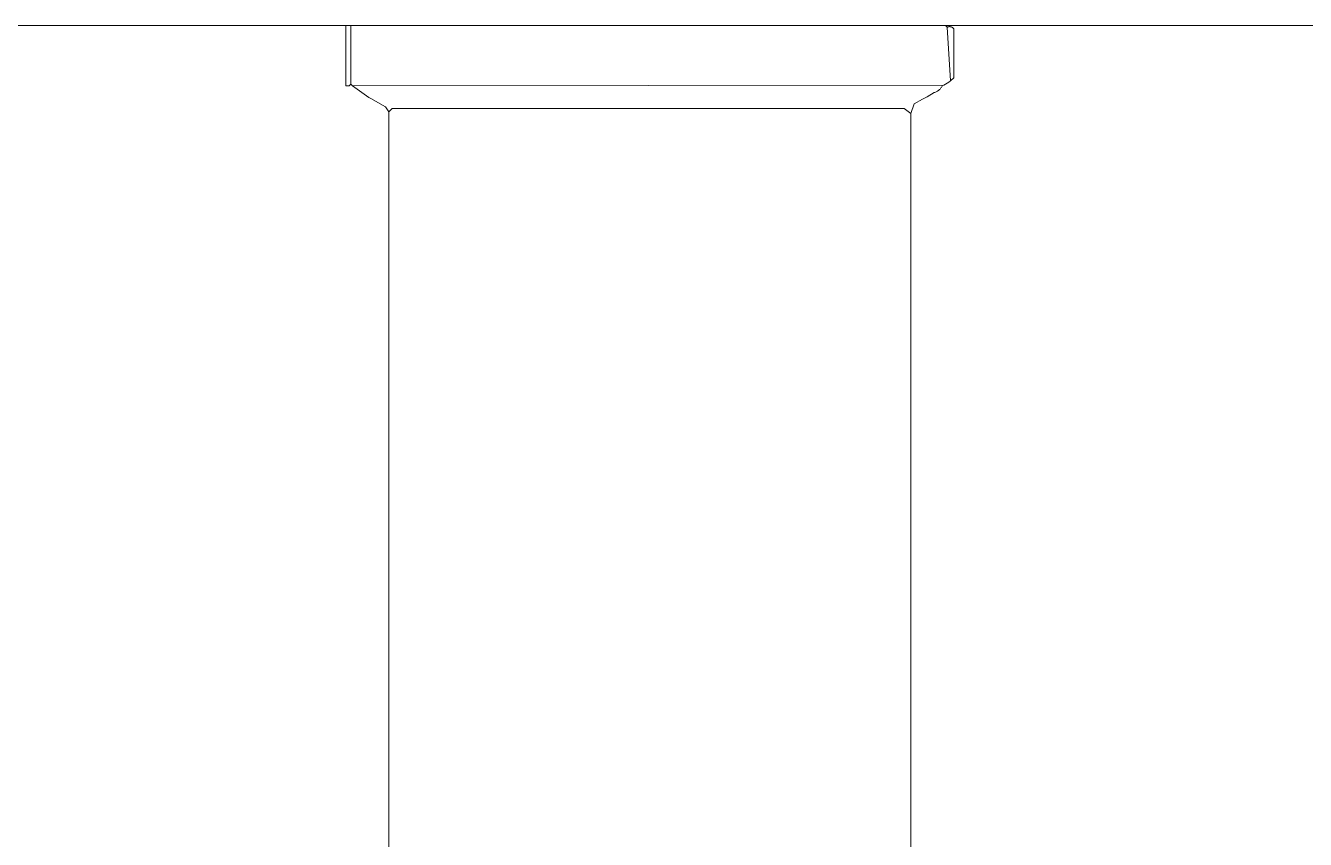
# Model space of a CAD drawing. Header units: millimetres. Extents: x 0 to 28440, y -12508 to -2066.
# Drawn here: x 16157.8 to 16236.5, y -11612.7 to -11562.7 of the extents above; entities that cross this region are included whole.
import ezdxf

# ---------------------------------------------------------------- set-up
doc = ezdxf.new("R2010")
doc.units = ezdxf.units.MM
doc.layers.add('DS-定制五金', color=2, linetype='Continuous', lineweight=13)
doc.layers.add('DS-定制柜体', color=4, linetype='Continuous', lineweight=13)

# ---------------------------------------------------------------- blocks, each defined once
blk = doc.blocks.new('LEGEND_e3f41d8545268fbe67e594de8254ceab_8033f885b88a42619b72a4b390f941b05a11ff97-426d-4e76-a3d9-ba2e19c04bd4')
at = {"layer": 'DS-定制五金', "color": 0, "linetype": 'Continuous', "flags": 128}
for points in [[(55.4, 114.5), (55, 114.8), (24, 114.8), (23.8, 114.6), (23.6, 114.9), (22.71, 115.42), (22.59, 115.48), (21.6, 116.2), (21.5, 116.3), (21.4, 116.2), (21.2, 116.2), (21.2, 119.9), (57.5, 119.9), (57.6, 119.8)], [(58, 119.7), (58, 116.7), (57.8, 116.5), (57.69, 116.42), (57.4, 116.25), (21.6, 116.2), (21.5, 116.3), (21.5, 119.9)], [(57.8, 116.5), (57.6, 119.8), (57.614, 119.807), (57.629, 119.814), (57.644, 119.819), (57.66, 119.824), (57.675, 119.828), (57.691, 119.831), (57.707, 119.834), (57.723, 119.835), (57.739, 119.836), (57.755, 119.836), (57.772, 119.835), (57.788, 119.833), (57.804, 119.83), (57.819, 119.827), (57.835, 119.822), (57.85, 119.817), (57.865, 119.811), (57.88, 119.805), (57.894, 119.797), (57.908, 119.789), (57.921, 119.78), (57.934, 119.77), (57.947, 119.76), (57.959, 119.749), (57.97, 119.738), (57.981, 119.726), (57.991, 119.713), (58, 119.7)], [(55.4, 67.7), (55.4, 114.5), (55.6, 115.1), (56.11, 115.38), (56.39, 115.52), (56.81, 115.78), (56.85, 115.794), (56.89, 115.809), (56.928, 115.827), (56.966, 115.847), (57.002, 115.868), (57.038, 115.892), (57.072, 115.917), (57.104, 115.944), (57.136, 115.973), (57.165, 116.003), (57.193, 116.035), (57.22, 116.068), (57.244, 116.103), (57.267, 116.139), (57.288, 116.176), (57.3, 116.2)], [(23.8, 114.6), (23.8, 67.6), (23.816, 67.564), (23.834, 67.53), (23.853, 67.496), (23.874, 67.464), (23.897, 67.432), (23.922, 67.402), (23.948, 67.373), (23.976, 67.346), (24.005, 67.32), (24.035, 67.295), (24.067, 67.272), (24.099, 67.251), (24.133, 67.232), (24.168, 67.214), (24.2, 67.2), (54.8, 67.2), (55.3, 67.7), (55.4, 67.7)]]:
    blk.add_lwpolyline(points, dxfattribs=at)
blk = doc.blocks.new('LEGEND_e3f41d8545268fbe67e594de8254ceab_8033f885b88a42619b72a4b390f941b02c4981e1-e88a-40a0-afe3-8fe20fddbdc6')
at = {"layer": 'DS-定制五金', "color": 0, "linetype": 'Continuous', "flags": 128}
for points in [[(55.4, 114.5), (55, 114.8), (24, 114.8), (23.8, 114.6), (23.6, 114.9), (22.71, 115.42), (22.59, 115.48), (21.6, 116.2), (21.5, 116.3), (21.4, 116.2), (21.2, 116.2), (21.2, 119.9), (57.5, 119.9), (57.6, 119.8)], [(58, 119.7), (58, 116.7), (57.8, 116.5), (57.69, 116.42), (57.4, 116.25), (21.6, 116.2), (21.5, 116.3), (21.5, 119.9)], [(57.8, 116.5), (57.6, 119.8), (57.614, 119.807), (57.629, 119.814), (57.644, 119.819), (57.66, 119.824), (57.675, 119.828), (57.691, 119.831), (57.707, 119.834), (57.723, 119.835), (57.739, 119.836), (57.755, 119.836), (57.772, 119.835), (57.788, 119.833), (57.804, 119.83), (57.819, 119.827), (57.835, 119.822), (57.85, 119.817), (57.865, 119.811), (57.88, 119.805), (57.894, 119.797), (57.908, 119.789), (57.921, 119.78), (57.934, 119.77), (57.947, 119.76), (57.959, 119.749), (57.97, 119.738), (57.981, 119.726), (57.991, 119.713), (58, 119.7)], [(55.4, 67.7), (55.4, 114.5), (55.6, 115.1), (56.11, 115.38), (56.39, 115.52), (56.81, 115.78), (56.85, 115.794), (56.89, 115.809), (56.928, 115.827), (56.966, 115.847), (57.002, 115.868), (57.038, 115.892), (57.072, 115.917), (57.104, 115.944), (57.136, 115.973), (57.165, 116.003), (57.193, 116.035), (57.22, 116.068), (57.244, 116.103), (57.267, 116.139), (57.288, 116.176), (57.3, 116.2)], [(23.8, 114.6), (23.8, 67.6), (23.816, 67.564), (23.834, 67.53), (23.853, 67.496), (23.874, 67.464), (23.897, 67.432), (23.922, 67.402), (23.948, 67.373), (23.976, 67.346), (24.005, 67.32), (24.035, 67.295), (24.067, 67.272), (24.099, 67.251), (24.133, 67.232), (24.168, 67.214), (24.2, 67.2), (54.8, 67.2), (55.3, 67.7), (55.4, 67.7)]]:
    blk.add_lwpolyline(points, dxfattribs=at)
blk = doc.blocks.new('LEGEND_e3f41d8545268fbe67e594de8254ceab_8033f885b88a42619b72a4b390f941b0b3ae73a8-d438-424e-b16d-ee1feb5a230e')
at = {"layer": 'DS-定制五金', "color": 0, "linetype": 'Continuous', "flags": 128}
for points in [[(55.4, 114.5), (55, 114.8), (24, 114.8), (23.8, 114.6), (23.6, 114.9), (22.71, 115.42), (22.59, 115.48), (21.6, 116.2), (21.5, 116.3), (21.4, 116.2), (21.2, 116.2), (21.2, 119.9), (57.5, 119.9), (57.6, 119.8)], [(58, 119.7), (58, 116.7), (57.8, 116.5), (57.69, 116.42), (57.4, 116.25), (21.6, 116.2), (21.5, 116.3), (21.5, 119.9)], [(57.8, 116.5), (57.6, 119.8), (57.614, 119.807), (57.629, 119.814), (57.644, 119.819), (57.66, 119.824), (57.675, 119.828), (57.691, 119.831), (57.707, 119.834), (57.723, 119.835), (57.739, 119.836), (57.755, 119.836), (57.772, 119.835), (57.788, 119.833), (57.804, 119.83), (57.819, 119.827), (57.835, 119.822), (57.85, 119.817), (57.865, 119.811), (57.88, 119.805), (57.894, 119.797), (57.908, 119.789), (57.921, 119.78), (57.934, 119.77), (57.947, 119.76), (57.959, 119.749), (57.97, 119.738), (57.981, 119.726), (57.991, 119.713), (58, 119.7)], [(55.4, 67.7), (55.4, 114.5), (55.6, 115.1), (56.11, 115.38), (56.39, 115.52), (56.81, 115.78), (56.85, 115.794), (56.89, 115.809), (56.928, 115.827), (56.966, 115.847), (57.002, 115.868), (57.038, 115.892), (57.072, 115.917), (57.104, 115.944), (57.136, 115.973), (57.165, 116.003), (57.193, 116.035), (57.22, 116.068), (57.244, 116.103), (57.267, 116.139), (57.288, 116.176), (57.3, 116.2)], [(23.8, 114.6), (23.8, 67.6), (23.816, 67.564), (23.834, 67.53), (23.853, 67.496), (23.874, 67.464), (23.897, 67.432), (23.922, 67.402), (23.948, 67.373), (23.976, 67.346), (24.005, 67.32), (24.035, 67.295), (24.067, 67.272), (24.099, 67.251), (24.133, 67.232), (24.168, 67.214), (24.2, 67.2), (54.8, 67.2), (55.3, 67.7), (55.4, 67.7)]]:
    blk.add_lwpolyline(points, dxfattribs=at)
blk = doc.blocks.new('LEGEND_e3f41d8545268fbe67e594de8254ceab_8033f885b88a42619b72a4b390f941b00ebb024f-3ad4-4121-bd95-5135b69bc7eb')
at = {"layer": 'DS-定制五金', "color": 0, "linetype": 'Continuous', "flags": 128}
for points in [[(55.4, 114.5), (55, 114.8), (24, 114.8), (23.8, 114.6), (23.6, 114.9), (22.71, 115.42), (22.59, 115.48), (21.6, 116.2), (21.5, 116.3), (21.4, 116.2), (21.2, 116.2), (21.2, 119.9), (57.5, 119.9), (57.6, 119.8)], [(58, 119.7), (58, 116.7), (57.8, 116.5), (57.69, 116.42), (57.4, 116.25), (21.6, 116.2), (21.5, 116.3), (21.5, 119.9)], [(57.8, 116.5), (57.6, 119.8), (57.614, 119.807), (57.629, 119.814), (57.644, 119.819), (57.66, 119.824), (57.675, 119.828), (57.691, 119.831), (57.707, 119.834), (57.723, 119.835), (57.739, 119.836), (57.755, 119.836), (57.772, 119.835), (57.788, 119.833), (57.804, 119.83), (57.819, 119.827), (57.835, 119.822), (57.85, 119.817), (57.865, 119.811), (57.88, 119.805), (57.894, 119.797), (57.908, 119.789), (57.921, 119.78), (57.934, 119.77), (57.947, 119.76), (57.959, 119.749), (57.97, 119.738), (57.981, 119.726), (57.991, 119.713), (58, 119.7)], [(55.4, 67.7), (55.4, 114.5), (55.6, 115.1), (56.11, 115.38), (56.39, 115.52), (56.81, 115.78), (56.85, 115.794), (56.89, 115.809), (56.928, 115.827), (56.966, 115.847), (57.002, 115.868), (57.038, 115.892), (57.072, 115.917), (57.104, 115.944), (57.136, 115.973), (57.165, 116.003), (57.193, 116.035), (57.22, 116.068), (57.244, 116.103), (57.267, 116.139), (57.288, 116.176), (57.3, 116.2)], [(23.8, 114.6), (23.8, 67.6), (23.816, 67.564), (23.834, 67.53), (23.853, 67.496), (23.874, 67.464), (23.897, 67.432), (23.922, 67.402), (23.948, 67.373), (23.976, 67.346), (24.005, 67.32), (24.035, 67.295), (24.067, 67.272), (24.099, 67.251), (24.133, 67.232), (24.168, 67.214), (24.2, 67.2), (54.8, 67.2), (55.3, 67.7), (55.4, 67.7)]]:
    blk.add_lwpolyline(points, dxfattribs=at)
blk = doc.blocks.new('LEGEND_e3f41d8545268fbe67e594de8254ceab_8033f885b88a42619b72a4b390f941b0409bfb86-e6ca-4b26-8f06-65c56eecf10e')
at = {"layer": 'DS-定制五金', "color": 0, "linetype": 'Continuous', "flags": 128}
for points in [[(55.4, 114.5), (55, 114.8), (24, 114.8), (23.8, 114.6), (23.6, 114.9), (22.71, 115.42), (22.59, 115.48), (21.6, 116.2), (21.5, 116.3), (21.4, 116.2), (21.2, 116.2), (21.2, 119.9), (57.5, 119.9), (57.6, 119.8)], [(58, 119.7), (58, 116.7), (57.8, 116.5), (57.69, 116.42), (57.4, 116.25), (21.6, 116.2), (21.5, 116.3), (21.5, 119.9)], [(57.8, 116.5), (57.6, 119.8), (57.614, 119.807), (57.629, 119.814), (57.644, 119.819), (57.66, 119.824), (57.675, 119.828), (57.691, 119.831), (57.707, 119.834), (57.723, 119.835), (57.739, 119.836), (57.755, 119.836), (57.772, 119.835), (57.788, 119.833), (57.804, 119.83), (57.819, 119.827), (57.835, 119.822), (57.85, 119.817), (57.865, 119.811), (57.88, 119.805), (57.894, 119.797), (57.908, 119.789), (57.921, 119.78), (57.934, 119.77), (57.947, 119.76), (57.959, 119.749), (57.97, 119.738), (57.981, 119.726), (57.991, 119.713), (58, 119.7)], [(55.4, 67.7), (55.4, 114.5), (55.6, 115.1), (56.11, 115.38), (56.39, 115.52), (56.81, 115.78), (56.85, 115.794), (56.89, 115.809), (56.928, 115.827), (56.966, 115.847), (57.002, 115.868), (57.038, 115.892), (57.072, 115.917), (57.104, 115.944), (57.136, 115.973), (57.165, 116.003), (57.193, 116.035), (57.22, 116.068), (57.244, 116.103), (57.267, 116.139), (57.288, 116.176), (57.3, 116.2)], [(23.8, 114.6), (23.8, 67.6), (23.816, 67.564), (23.834, 67.53), (23.853, 67.496), (23.874, 67.464), (23.897, 67.432), (23.922, 67.402), (23.948, 67.373), (23.976, 67.346), (24.005, 67.32), (24.035, 67.295), (24.067, 67.272), (24.099, 67.251), (24.133, 67.232), (24.168, 67.214), (24.2, 67.2), (54.8, 67.2), (55.3, 67.7), (55.4, 67.7)]]:
    blk.add_lwpolyline(points, dxfattribs=at)
blk = doc.blocks.new('LEGEND_e3f41d8545268fbe67e594de8254ceab_8033f885b88a42619b72a4b390f941b0')
at = {"layer": 'DS-定制五金', "color": 0, "linetype": 'Continuous', "flags": 128}
for points in [[(55.4, 114.5), (55, 114.8), (24, 114.8), (23.8, 114.6), (23.6, 114.9), (22.71, 115.42), (22.59, 115.48), (21.6, 116.2), (21.5, 116.3), (21.4, 116.2), (21.2, 116.2), (21.2, 119.9), (57.5, 119.9), (57.6, 119.8)], [(58, 119.7), (58, 116.7), (57.8, 116.5), (57.69, 116.42), (57.4, 116.25), (21.6, 116.2), (21.5, 116.3), (21.5, 119.9)], [(57.8, 116.5), (57.6, 119.8), (57.614, 119.807), (57.629, 119.814), (57.644, 119.819), (57.66, 119.824), (57.675, 119.828), (57.691, 119.831), (57.707, 119.834), (57.723, 119.835), (57.739, 119.836), (57.755, 119.836), (57.772, 119.835), (57.788, 119.833), (57.804, 119.83), (57.819, 119.827), (57.835, 119.822), (57.85, 119.817), (57.865, 119.811), (57.88, 119.805), (57.894, 119.797), (57.908, 119.789), (57.921, 119.78), (57.934, 119.77), (57.947, 119.76), (57.959, 119.749), (57.97, 119.738), (57.981, 119.726), (57.991, 119.713), (58, 119.7)], [(55.4, 67.7), (55.4, 114.5), (55.6, 115.1), (56.11, 115.38), (56.39, 115.52), (56.81, 115.78), (56.85, 115.794), (56.89, 115.809), (56.928, 115.827), (56.966, 115.847), (57.002, 115.868), (57.038, 115.892), (57.072, 115.917), (57.104, 115.944), (57.136, 115.973), (57.165, 116.003), (57.193, 116.035), (57.22, 116.068), (57.244, 116.103), (57.267, 116.139), (57.288, 116.176), (57.3, 116.2)], [(23.8, 114.6), (23.8, 67.6), (23.816, 67.564), (23.834, 67.53), (23.853, 67.496), (23.874, 67.464), (23.897, 67.432), (23.922, 67.402), (23.948, 67.373), (23.976, 67.346), (24.005, 67.32), (24.035, 67.295), (24.067, 67.272), (24.099, 67.251), (24.133, 67.232), (24.168, 67.214), (24.2, 67.2), (54.8, 67.2), (55.3, 67.7), (55.4, 67.7)]]:
    blk.add_lwpolyline(points, dxfattribs=at)

msp = doc.modelspace()

# ---------------------------------------------------------------- linework, layer by layer
at = {"layer": 'DS-定制柜体', "color": 255, "linetype": 'Continuous'}
msp.add_line((16156.206, -11562.736), (16584.206, -11562.736), dxfattribs=at)

# ---------------------------------------------------------------- block references
at = {"layer": 'DS-定制五金', "color": 7, "xscale": 1.015228426395939, "yscale": 0.9999999389648474}
for name in ['LEGEND_e3f41d8545268fbe67e594de8254ceab_8033f885b88a42619b72a4b390f941b05a11ff97-426d-4e76-a3d9-ba2e19c04bd4', 'LEGEND_e3f41d8545268fbe67e594de8254ceab_8033f885b88a42619b72a4b390f941b02c4981e1-e88a-40a0-afe3-8fe20fddbdc6', 'LEGEND_e3f41d8545268fbe67e594de8254ceab_8033f885b88a42619b72a4b390f941b0b3ae73a8-d438-424e-b16d-ee1feb5a230e', 'LEGEND_e3f41d8545268fbe67e594de8254ceab_8033f885b88a42619b72a4b390f941b00ebb024f-3ad4-4121-bd95-5135b69bc7eb', 'LEGEND_e3f41d8545268fbe67e594de8254ceab_8033f885b88a42619b72a4b390f941b0409bfb86-e6ca-4b26-8f06-65c56eecf10e', 'LEGEND_e3f41d8545268fbe67e594de8254ceab_8033f885b88a42619b72a4b390f941b0']:
    msp.add_blockref(name, (16156.003, -11682.636), dxfattribs=at)

doc.saveas('drawing.dxf')
